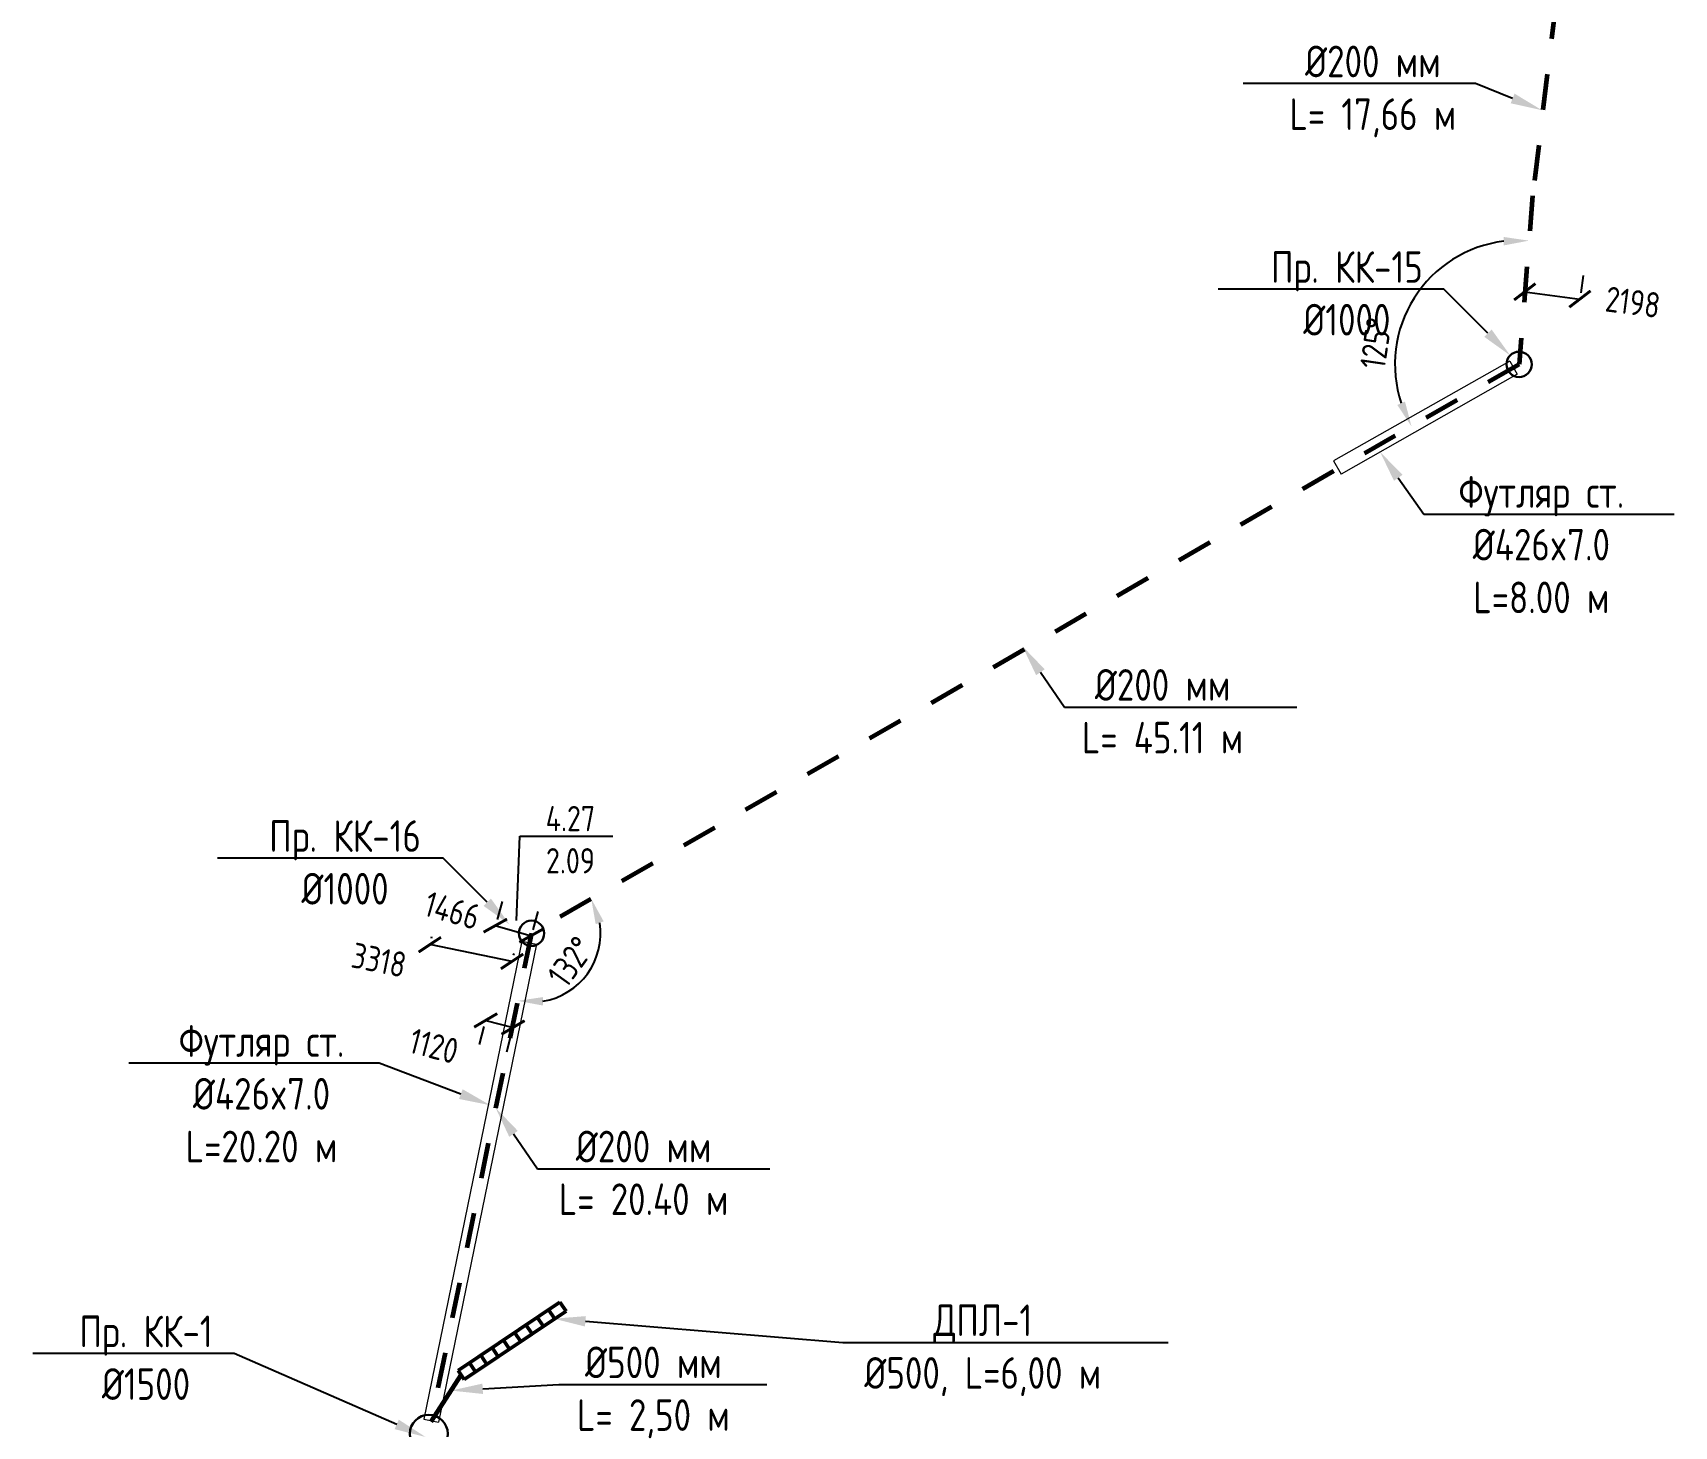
# Model space of a CAD drawing. Header units: millimetres. Extents: x 20530103 to 31271019, y 32092698 to 33532929.
# Drawn here: x 25902581 to 25967449, y 33348712 to 33403796 of the extents above; entities that cross this region are included whole.
import ezdxf
from ezdxf import colors
from ezdxf.entities.mleader import LeaderData, LeaderLine
from ezdxf.math import Vec2, Vec3

# ---------------------------------------------------------------- set-up
doc = ezdxf.new("R2010")
doc.units = ezdxf.units.MM
doc.linetypes.add('Штриховая', pattern=[2822.222233, 1411.111116, -1411.111116])
doc.layers.add('Выноски', color=7, linetype='Continuous')
for name, color, linetype, lineweight in [('Колодца К2', 30, 'Continuous', 30), ('Лотки К2', 30, 'Continuous', 30), ('Труба К2', 7, 'Continuous', 60)]:
    doc.layers.add(name, color=color, linetype=linetype, lineweight=lineweight)
doc.styles.add('GOST 2.304', font='GOST.TTF')
doc.styles.get("Standard").update_dxf_attribs({"font": 'arial.ttf'})
doc.dimstyles.new('ISO-25', dxfattribs={"dimtxt": 2.5, "dimasz": 2.5, "dimexe": 1.25, "dimexo": 0.625, "dimtad": 1, "dimtxsty": 'Standard', "dimcen": 2.5, "dimadec": 0, "dimazin": 0, "dimtfac": 1, "dimtmove": 0, "dimatfit": 3, "dimfxl": 1, "dimarcsym": 0})
doc.dimstyles.new('STANDARD$0', dxfattribs={"dimscale": 100, "dimtxt": 2.5, "dimasz": 1, "dimexe": 0.5, "dimexo": 2, "dimgap": 1, "dimtad": 1, "dimdec": 0, "dimzin": 0, "dimdsep": 46, "dimtxsty": 'Standard', "dimblk1": 'OBLIQUE', "dimblk2": 'OBLIQUE', "dimsah": 1, "dimcen": 2, "dimadec": 0, "dimazin": 0, "dimtfac": 1, "dimtdec": 4, "dimtofl": 0, "dimtmove": 2, "dimatfit": 3, "dimldrblk": 'OBLIQUE', "dimfxl": 1, "dimtolj": 1, "dimtzin": 0, "dimarcsym": 0})

# ---------------------------------------------------------------- blocks, each defined once
blk = doc.blocks.new('_ArchTick')
at = {"color": 0, "linetype": 'ByBlock', "const_width": 0.15}
blk.add_lwpolyline([(-0.5, -0.5), (0.5, 0.5)], dxfattribs=at)
blk = doc.blocks.new('*D15')
at = {"color": 0, "lineweight": -2, "transparency": 16777216}
for p, q in [((25961667, 33394491), (25961577, 33393806)), ((25963847, 33394205), (25963757, 33393520)), ((25961545, 33393558), (25963724, 33393272))]:
    blk.add_line(p, q, dxfattribs=at)
at = {"color": 0, "lineweight": -2, "transparency": 16777216, "xscale": 750.0000000000001, "yscale": 750.0000000000001, "zscale": 750.0000000000001}
for p, rotation in [((25961545, 33393558), 172.5132676109116), ((25963724, 33393272), 352.5132676109116)]:
    blk.add_blockref('_ArchTick', p, dxfattribs=dict(at, rotation=rotation))
at = {"color": 0, "transparency": 16777216, "insert": (25965817, 33393146), "char_height": 1000, "attachment_point": 5, "rotation": 352.51327, "style": 'GOST 2.304'}
blk.add_mtext('\\A1;2198', dxfattribs=at)
blk = doc.blocks.new('_Oblique')
at = {"color": 0, "linetype": 'ByBlock', "lineweight": -2}
blk.add_line((-0.5, -0.5), (0.5, 0.5), dxfattribs=at)
blk = doc.blocks.new('*D17')
at = {"color": 0, "lineweight": -2, "transparency": 16777216}
for p, q in [((25918334, 33368064), (25918319, 33367994)), ((25921521, 33367087), (25918270, 33367749)), ((25921585, 33367402), (25921571, 33367332))]:
    blk.add_line(p, q, dxfattribs=at)
at = {"color": 0, "lineweight": -2, "transparency": 16777216, "xscale": 750.0000000000001, "yscale": 750.0000000000001, "zscale": 750.0000000000001}
for p, rotation in [((25918270, 33367749), 168.4884245579586), ((25921521, 33367087), 348.4884245579586)]:
    blk.add_blockref('_ArchTick', p, dxfattribs=dict(at, rotation=rotation))
at = {"color": 0, "transparency": 16777216, "insert": (25916260, 33367139), "char_height": 1000, "attachment_point": 5, "rotation": 348.48842, "style": 'GOST 2.304'}
blk.add_mtext('\\A1;3318', dxfattribs=at)
blk = doc.blocks.new('_None')
blk = doc.blocks.new('*D23')
at = {"color": 0, "lineweight": -2, "transparency": 16777216}
blk.add_arc((25963153, 33408124), 2741, 120.36111, 242.08506, dxfattribs=at)
at = {"color": 0, "transparency": 16777216}
for points in [[(25961711, 33410645), (25961824, 33410332), (25962708, 33410828)], [(25961920, 33405861), (25961820, 33405543), (25962824, 33405403)]]:
    blk.add_solid(points, dxfattribs=at)
at = {"color": 0, "transparency": 16777216, "insert": (25961590, 33406997), "char_height": 1000, "attachment_point": 5, "rotation": 305.78707, "style": 'GOST 2.304'}
blk.add_mtext('164°', dxfattribs=at)
blk = doc.blocks.new('*D24')
at = {"color": 0, "lineweight": -2, "transparency": 16777216}
blk.add_arc((25961319, 33390688), 4907, 97.12546, 198.25835, dxfattribs=at)
at = {"color": 0, "transparency": 16777216}
for points in [[(25960706, 33395725), (25960714, 33395391), (25961710, 33395580)], [(25956810, 33389219), (25956506, 33389083), (25957067, 33388238)]]:
    blk.add_solid(points, dxfattribs=at)
at = {"color": 0, "transparency": 16777216, "insert": (25955660, 33391523), "char_height": 1000, "attachment_point": 5, "rotation": 81.61473, "style": 'GOST 2.304'}
blk.add_mtext('125°', dxfattribs=at)
blk = doc.blocks.new('*D25')
at = {"color": 0, "lineweight": -2, "transparency": 16777216}
blk.add_arc((25922290, 33368197), 2726, 279.50463, 8.81421, dxfattribs=at)
at = {"color": 0, "transparency": 16777216}
for points in [[(25924826, 33368559), (25925141, 33368670), (25924651, 33369558)], [(25922737, 33365342), (25922743, 33365675), (25921740, 33365527)]]:
    blk.add_solid(points, dxfattribs=at)
at = {"color": 0, "transparency": 16777216, "insert": (25923841, 33367077), "char_height": 1000, "attachment_point": 5, "rotation": 54.15942, "style": 'GOST 2.304'}
blk.add_mtext('132°', dxfattribs=at)
blk = doc.blocks.new('*D291')
at = {"color": 0, "lineweight": -2, "transparency": 16777216}
for p, q in [((25921131, 33369457), (25920928, 33368741)), ((25920859, 33368501), (25922270, 33368100)), ((25922542, 33369057), (25922338, 33368341))]:
    blk.add_line(p, q, dxfattribs=at)
at = {"color": 0, "lineweight": -2, "transparency": 16777216, "xscale": 750.0000000000001, "yscale": 750.0000000000001, "zscale": 750.0000000000001}
for p, rotation in [((25920859, 33368501), 164.16178206359), ((25922270, 33368100), 344.16178206359)]:
    blk.add_blockref('_ArchTick', p, dxfattribs=dict(at, rotation=rotation))
at = {"color": 0, "transparency": 16777216, "insert": (25919158, 33369099), "char_height": 1000, "attachment_point": 5, "rotation": 344.16178, "style": 'GOST 2.304'}
blk.add_mtext('\\A1;1466', dxfattribs=at)
blk = doc.blocks.new('*D292')
at = {"color": 0, "lineweight": -2, "transparency": 16777216}
for p, q in [((25920478, 33364756), (25921561, 33364474)), ((25920228, 33363795), (25920415, 33364514)), ((25921312, 33363514), (25921499, 33364232))]:
    blk.add_line(p, q, dxfattribs=at)
at = {"color": 0, "lineweight": -2, "transparency": 16777216, "xscale": 750.0000000000001, "yscale": 750.0000000000001, "zscale": 750.0000000000001}
for p, rotation in [((25920478, 33364756), 165.4377250491807), ((25921561, 33364474), 345.4377250491807)]:
    blk.add_blockref('_ArchTick', p, dxfattribs=dict(at, rotation=rotation))
at = {"color": 0, "transparency": 16777216, "insert": (25918431, 33363744), "char_height": 1000, "attachment_point": 5, "rotation": 345.43773, "style": 'GOST 2.304'}
blk.add_mtext('\\A1;1120', dxfattribs=at)

msp = doc.modelspace()

# ---------------------------------------------------------------- linework, layer by layer
at = {"color": 6, "lineweight": 20}
for p, q in [((25960948.6461, 33390820.7597), (25953991.3862, 33386871.5149)), ((25960948.6461, 33390820.7597), (25961242.7038, 33390302.7276)), ((25961242.7038, 33390302.7276), (25954285.4439, 33386353.4828)), ((25953991.3862, 33386871.5149), (25954285.4439, 33386353.4828)), ((25921903.1469, 33367887.5336), (25918028.3422, 33348987.8571)), ((25922489.1809, 33367767.3851), (25918614.3762, 33348867.7086)), ((25921903.1469, 33367887.5336), (25922489.1809, 33367767.3851)), ((25918028.3422, 33348987.8571), (25918614.3762, 33348867.7086))]:
    msp.add_line(p, q, dxfattribs=at)
at = {"layer": 'Колодца К2'}
for centre, radius in [((25961318.7502, 33390688.3709, 4000), 500), ((25922289.703, 33368196.8525, 4000), 500), ((25918230.7849, 33348410.8914), 750)]:
    msp.add_circle(centre, radius, dxfattribs=at)
at = {"layer": 'Лотки К2', "lineweight": 50}
for p, q in [((25919387.5594, 33350915.9049, 195140.3122), (25923412.5979, 33353618.4628, -41814.6957)), ((25923412.5979, 33353618.4628, -41814.6957), (25923654.1877, 33353258.6525, -263358.4264)), ((25919629.1492, 33350556.0945, -26403.4185), (25923654.1877, 33353258.6525, -263358.4264)), ((25922518.1449, 33353017.8944, 10841.9727), (25922759.7347, 33352658.0841, -210701.758)), ((25922965.3714, 33353318.1786, -15486.3615), (25923206.9612, 33352958.3683, -237030.0922)), ((25921623.6919, 33352417.326, 63498.6411), (25921865.2817, 33352057.5156, -158045.0896)), ((25922070.9184, 33352717.6102, 37170.3069), (25922312.5082, 33352357.7998, -184373.4238)), ((25920729.2389, 33351816.7575, 116155.3096), (25920970.8287, 33351456.9472, -105388.4212)), ((25921176.4654, 33352117.0418, 89826.9754), (25921418.0552, 33351757.2314, -131716.7554)), ((25919387.5594, 33350915.9049, 195140.3122), (25919629.1492, 33350556.0945, -26403.4185)), ((25919834.7859, 33351216.1891, 168811.978), (25920076.3757, 33350856.3788, -52731.7528)), ((25920282.0124, 33351516.4733, 142483.6438), (25920523.6022, 33351156.663, -79060.087))]:
    msp.add_line(p, q, dxfattribs=at)
at = {"layer": 'Труба К2', "linetype": 'Штриховая', "ltscale": 20}
msp.add_line((25918328.7843, 33348901.1935), (25919508.3543, 33350735.9997, 84368.4468), dxfattribs=at)
at = {"layer": 'Труба К2', "linetype": 'Штриховая', "elevation": 4000}
msp.add_lwpolyline([(25963109.5117, 33407762.276), (25961851.7573, 33397356.6787), (25961318.7502, 33390688.3709), (25922289.703, 33368196.8525), (25918317.0433, 33348903.3947)], dxfattribs=at)

# ---------------------------------------------------------------- dimensions: what is measured, and where the dimension line sits
for base, line1, line2, picture, middle in [((25960691.3526, 33409328.3909), ((25963109.5117, 33407762.276, 4000), (25961851.7573, 33397356.6787, 4000)), ((25962532.0394, 33411901.3141, -65895.9199), (25963051.1591, 33408744.4538, -65895.9199)), '*D23', (25960929.9286, 33406521.1145)), ((25958369.6002, 33394610.8586), ((25961851.7573, 33397356.6787, 4000), (25961318.7502, 33390688.3709, 4000)), ((25961318.7502, 33390688.3709, 4000), (25922289.703, 33368196.8525, 4000)), '*D24', (25956463.7283, 33391404.0229))]:
    dim = msp.add_angular_dim_2l(base=base, line1=line1, line2=line2, dimstyle='ISO-25', override={"dimscale": 500, "dimtxt": 2, "dimasz": 2, "dimtxsty": 'GOST 2.304'})
    dim.commit()
    dim.dimension.update_dxf_attribs({"geometry": picture, "text_midpoint": middle, "dimtype": 162})
for base, p1, p2, angle, picture, middle in [((25963724.3666, 33393271.9023), (25961537.1193, 33393499.9496), (25963716.6937, 33393213.5166), 352.513267611, '*D15', (25965817.3344, 33393145.5099)), ((25922270.2643, 33368100.3402), (25920857.8883, 33368494.993, 4269), (25922268.6819, 33368094.7621, 4000), 344.161782064, '*D291', (25919157.9101, 33369098.6581)), ((25918269.5682, 33367749.4636), (25921385.3177, 33366422.1025, 4000), (25918134.0903, 33367084.2563), 168.488424558, '*D17', (25916259.956, 33367138.885)), ((25921561.4037, 33364474.2448), (25920479.3816, 33364762.9646, 4358), (25921563.2616, 33364481.397), 345.437725049, '*D292', (25918430.943, 33363744.064))]:
    dim = msp.add_linear_dim(base=base, p1=p1, p2=p2, angle=angle, dimstyle='STANDARD$0', override={"dimscale": 500, "dimtxt": 2, "dimasz": 1.5, "dimtxsty": 'GOST 2.304', "dimblk1": 'ArchTick', "dimblk2": 'ArchTick'})
    dim.commit()
    dim.dimension.update_dxf_attribs({"geometry": picture, "text_midpoint": middle, "dimtype": 161})
dim = msp.add_angular_dim_2l(base=(25923743.3339, 33365891.0209), line1=((25922289.703, 33368196.8525, 4000), (25918317.0433, 33348903.3947, 4000)), line2=((25961318.7502, 33390688.3709, 4000), (25922289.703, 33368196.8525, 4000)), dimstyle='ISO-25', override={"dimscale": 500, "dimtxt": 2, "dimasz": 2, "dimtxsty": 'GOST 2.304'})
dim.commit()
dim.dimension.update_dxf_attribs({"geometry": '*D25', "text_midpoint": (25923840.7059, 33367076.5631)})

# ---------------------------------------------------------------- leaders
at = {"layer": 'Выноски', "color": 0, "lineweight": -2}
ml = msp.add_multileader_mtext('Standard', dxfattribs=at)
ml.set_content('{\\C0;%%C200 мм\\PL= 17,66 м}', color=5, style='GOST 2.304')
ml.set_leader_properties(lineweight=-3)
ml.build(insert=Vec2(0, 0))
ml.multileader.update_dxf_attribs({"text_left_attachment_type": 6, "text_right_attachment_type": 6, "dogleg_length": 1, "arrow_head_size": 1250, "scale": 500})
ctx = ml.context
ctx.base_point, ctx.scale, ctx.char_height, ctx.arrow_head_size, ctx.landing_gap_size, ctx.plane_origin = Vec3(25951586.3929, 33401788.4859), 500, 1250, 1250, 900, Vec3(25948632.9423, 33381958.1109)
ctx.left_attachment, ctx.right_attachment, ctx.text_align_type = 6, 6, 1
notes = []
notes.append((ctx, [(1, (1, 1, 0), (25959595.9619, 33401788.4859), (-1, 0), 99.8478, [(1, [(25962223.9683, 33400736.2775)], 0, [])])]))
ctx.mtext.insert, ctx.mtext.alignment, ctx.mtext.flow_direction = Vec3(25955541.2535, 33403288.4859), 2, 5
ml = msp.add_multileader_mtext('Standard', dxfattribs=at)
ml.set_content('{\\C0;Пр. КК-15\\P%%C1000}', color=5, style='GOST 2.304')
ml.set_leader_properties(lineweight=-3)
ml.build(insert=Vec2(0, 0))
ml.multileader.update_dxf_attribs({"text_left_attachment_type": 6, "text_right_attachment_type": 6, "dogleg_length": 1, "arrow_head_size": 1250, "scale": 500})
ctx = ml.context
ctx.base_point, ctx.scale, ctx.char_height, ctx.arrow_head_size, ctx.landing_gap_size, ctx.plane_origin = Vec3(25950778.2578, 33393662.8246, 4288), 500, 1250, 1250, 900, Vec3(25961613.0595, 33375732.1965, 4288)
ctx.left_attachment, ctx.right_attachment, ctx.text_align_type = 6, 6, 1
notes.append((ctx, [(1, (1, 1, 0), (25958347.7484, 33393662.8246, 4288), (-1, 0), 99.8478, [(1, [(25960970.8147, 33391039.4118, 4288)], 0, [])])]))
ctx.mtext.insert, ctx.mtext.alignment, ctx.mtext.flow_direction = Vec3(25954513.0792, 33395162.8246, 4288), 2, 5
ml = msp.add_multileader_mtext('Standard', dxfattribs=at)
ml.set_content('{\\C0;Футляр ст.\\P%%C426x7.0\\PL=8.00 м}', color=5, style='GOST 2.304')
ml.set_leader_properties(lineweight=-3)
ml.build(insert=Vec2(0, 0))
ml.multileader.update_dxf_attribs({"text_left_attachment_type": 6, "text_right_attachment_type": 6, "dogleg_length": 1, "arrow_head_size": 1250, "scale": 500})
ctx = ml.context
ctx.base_point, ctx.scale, ctx.char_height, ctx.arrow_head_size, ctx.landing_gap_size, ctx.plane_origin = Vec3(25957650.7545, 33384769.2239), 500, 1250, 1250, 900, Vec3(25955796.9987, 33365591.1193)
ctx.left_attachment, ctx.right_attachment, ctx.text_align_type = 6, 6, 1
notes.append((ctx, [(0, (1, 1, 0), (25957550.9068, 33384769.2239), (1, 0), 99.8478, [(1, [(25955825.8733, 33387227.8979)], 0, [])])]))
ctx.mtext.insert, ctx.mtext.alignment, ctx.mtext.flow_direction = Vec3(25962200.683, 33386269.2239), 2, 5
ml = msp.add_multileader_mtext('Standard', dxfattribs=at)
ml.set_content('{\\C0;%%C200 мм\\PL= 45.11 м}', color=5, style='GOST 2.304')
ml.set_leader_properties(lineweight=-3)
ml.build(insert=Vec2(0, 0))
ml.multileader.update_dxf_attribs({"text_left_attachment_type": 6, "text_right_attachment_type": 6, "dogleg_length": 1, "arrow_head_size": 1250, "scale": 500})
ctx = ml.context
ctx.base_point, ctx.scale, ctx.char_height, ctx.arrow_head_size, ctx.landing_gap_size, ctx.plane_origin = Vec3(25943451.7048, 33377141.432, 4000), 500, 1250, 1250, 900, Vec3(25940674.5005, 33357720.3431, 4000)
ctx.left_attachment, ctx.right_attachment, ctx.text_align_type = 6, 6, 1
notes.append((ctx, [(0, (1, 1, 0), (25943351.857, 33377141.432, 4000), (1, 0), 99.8478, [(1, [(25941691.1226, 33379546.8716, 4000)], 0, [])])]))
ctx.mtext.insert, ctx.mtext.alignment, ctx.mtext.flow_direction = Vec3(25947231.169, 33378641.432, 4000), 2, 5
ml = msp.add_multileader_mtext('Standard', dxfattribs=at)
ml.set_content('{\\C0;4.27\\P2.09}', color=5, style='GOST 2.304')
ml.set_leader_properties(lineweight=-3)
ml.set_arrow_properties(name='NONE')
ml.build(insert=Vec2(0, 0))
ml.multileader.update_dxf_attribs({"text_left_attachment_type": 6, "text_right_attachment_type": 6, "dogleg_length": 1, "arrow_head_size": 1250, "scale": 500})
ctx = ml.context
ctx.base_point, ctx.scale, ctx.char_height, ctx.arrow_head_size, ctx.landing_gap_size, ctx.plane_origin = Vec3(25921926.5235, 33372032.3548, 4000), 500, 1000, 1250, 900, Vec3(25917468.3793, 33352496.4573, 4000)
ctx.left_attachment, ctx.right_attachment, ctx.text_align_type = 6, 6, 1
notes.append((ctx, [(0, (1, 1, 0), (25921826.6757, 33372032.3548, 4000), (1, 0), 99.8478, [(1, [(25921696.1523, 33368696.8525, 4000)], 0, [])])]))
ctx.mtext.insert, ctx.mtext.alignment, ctx.mtext.flow_direction = Vec3(25923827.9531, 33373232.3548, 4000), 2, 5
ml = msp.add_multileader_mtext('Standard', dxfattribs=at)
ml.set_content('{\\C0;Пр. КК-16\\P%%C1000}', color=5, style='GOST 2.304')
ml.set_leader_properties(lineweight=-3)
ml.build(insert=Vec2(0, 0))
ml.multileader.update_dxf_attribs({"text_left_attachment_type": 6, "text_right_attachment_type": 6, "dogleg_length": 1, "arrow_head_size": 1250, "scale": 500})
ctx = ml.context
ctx.base_point, ctx.scale, ctx.char_height, ctx.arrow_head_size, ctx.landing_gap_size, ctx.plane_origin = Vec3(25911140.0742, 33371167.4923, 4288), 500, 1250, 1250, 900, Vec3(25922064.1616, 33353236.8643, 4288)
ctx.left_attachment, ctx.right_attachment, ctx.text_align_type = 6, 6, 1
notes.append((ctx, [(1, (1, 1, 0), (25918798.8505, 33371167.4923, 4288), (-1, 0), 99.8478, [(1, [(25921421.9168, 33368544.0796, 4288)], 0, [])])]))
ctx.mtext.insert, ctx.mtext.alignment, ctx.mtext.flow_direction = Vec3(25914919.5385, 33372667.4923, 4288), 2, 5
ml = msp.add_multileader_mtext('Standard', dxfattribs=at)
ml.set_content('{\\C0;Футляр ст.\\P%%C426x7.0\\PL=20.20 м}', color=5, style='GOST 2.304')
ml.set_leader_properties(lineweight=-3)
ml.build(insert=Vec2(0, 0))
ml.multileader.update_dxf_attribs({"text_left_attachment_type": 6, "text_right_attachment_type": 6, "dogleg_length": 1, "arrow_head_size": 1250, "scale": 500})
ctx = ml.context
ctx.base_point, ctx.scale, ctx.char_height, ctx.arrow_head_size, ctx.landing_gap_size, ctx.plane_origin = Vec3(25907069.6778, 33363061.0055), 500, 1250, 1250, 900, Vec3(25905215.922, 33343882.9008)
ctx.left_attachment, ctx.right_attachment, ctx.text_align_type = 6, 6, 1
notes.append((ctx, [(1, (1, 1, 0), (25916269.3826, 33363061.0055), (-1, 0), 99.8478, [(1, [(25920665.46, 33361398.2469)], 0, [])])]))
ctx.mtext.insert, ctx.mtext.alignment, ctx.mtext.flow_direction = Vec3(25911619.6063, 33364561.0055), 2, 5
ml = msp.add_multileader_mtext('Standard', dxfattribs=at)
ml.set_content('{\\C0;%%C200 мм\\PL= 20.40 м}', color=5, style='GOST 2.304')
ml.set_leader_properties(lineweight=-3)
ml.build(insert=Vec2(0, 0))
ml.multileader.update_dxf_attribs({"text_left_attachment_type": 6, "text_right_attachment_type": 6, "dogleg_length": 1, "arrow_head_size": 1250, "scale": 500})
ctx = ml.context
ctx.base_point, ctx.scale, ctx.char_height, ctx.arrow_head_size, ctx.landing_gap_size, ctx.plane_origin = Vec3(25922629.9111, 33358892.7218, 4000), 500, 1250, 1250, 900, Vec3(25919852.7069, 33339471.6329, 4000)
ctx.left_attachment, ctx.right_attachment, ctx.text_align_type = 6, 6, 1
notes.append((ctx, [(0, (1, 1, 0), (25922530.0633, 33358892.7218, 4000), (1, 0), 99.8478, [(1, [(25920869.329, 33361298.1614, 4000)], 0, [])])]))
ctx.mtext.insert, ctx.mtext.alignment, ctx.mtext.flow_direction = Vec3(25926718.796, 33360392.7218, 4000), 2, 5
ml = msp.add_multileader_mtext('Standard', dxfattribs=at)
ml.set_content('{\\C0;ДПЛ-1\\P%%C500, L=6,00 м}', color=5, style='GOST 2.304')
ml.set_leader_properties(lineweight=-3)
ml.build(insert=Vec2(0, 0))
ml.multileader.update_dxf_attribs({"text_left_attachment_type": 6, "text_right_attachment_type": 6, "dogleg_length": 1, "arrow_head_size": 1250, "scale": 500})
ctx = ml.context
ctx.base_point, ctx.scale, ctx.char_height, ctx.arrow_head_size, ctx.landing_gap_size, ctx.plane_origin = Vec3(25934694.5325, 33352025.2464, 142483.6438), 500, 1250, 1250, 900, Vec3(25908662.4518, 33336429.3297, 142483.6438)
ctx.left_attachment, ctx.right_attachment, ctx.text_align_type = 6, 6, 1
notes.append((ctx, [(0, (1, 1, 0), (25934594.6847, 33352025.2464, 142483.6438), (1, 0), 99.8478, [(1, [(25923172.9963, 33352961.0947, 142483.6438)], 0, [])])]))
ctx.mtext.insert, ctx.mtext.alignment, ctx.mtext.flow_direction = Vec3(25940123.6604, 33353525.2464, 142483.6438), 2, 5
ml = msp.add_multileader_mtext('Standard', dxfattribs=at)
ml.set_content('{\\C0;Пр. КК-1\\P%%C1500}', color=5, style='GOST 2.304')
ml.set_leader_properties(lineweight=-3)
ml.build(insert=Vec2(0, 0))
ml.multileader.update_dxf_attribs({"text_left_attachment_type": 6, "text_right_attachment_type": 6, "dogleg_length": 1, "arrow_head_size": 1250, "scale": 500})
ctx = ml.context
ctx.base_point, ctx.scale, ctx.char_height, ctx.arrow_head_size, ctx.landing_gap_size, ctx.plane_origin = Vec3(25903665.4309, 33351584.8775, 4288), 500, 1250, 1250, 900, Vec3(25918749.2491, 33332975.7462, 4288)
ctx.left_attachment, ctx.right_attachment, ctx.text_align_type = 6, 6, 1
notes.append((ctx, [(1, (1, 1, 0), (25910541.1543, 33351584.8775, 4288), (-1, 0), 99.8478, [(1, [(25918107.0044, 33348282.9615, 4288)], 0, [])])]))
ctx.mtext.insert, ctx.mtext.alignment, ctx.mtext.flow_direction = Vec3(25907053.3688, 33353084.8775, 4288), 2, 5
ml = msp.add_multileader_mtext('Standard', dxfattribs=at)
ml.set_content('{\\C0;%%C500 мм\\PL= 2,50 м}', color=5, style='GOST 2.304')
ml.set_leader_properties(lineweight=-3)
ml.build(insert=Vec2(0, 0))
ml.multileader.update_dxf_attribs({"text_left_attachment_type": 6, "text_right_attachment_type": 6, "dogleg_length": 1, "arrow_head_size": 1250, "scale": 500})
ctx = ml.context
ctx.base_point, ctx.scale, ctx.char_height, ctx.arrow_head_size, ctx.landing_gap_size, ctx.plane_origin = Vec3(25923465.3068, 33350360.6991), 500, 1250, 1250, 900, Vec3(25923520.8609, 33329442.5381)
ctx.left_attachment, ctx.right_attachment, ctx.text_align_type = 6, 6, 1
notes.append((ctx, [(0, (1, 1, 0), (25923365.4591, 33350360.6991), (1, 0), 99.8478, [(1, [(25919112.5065, 33350120.2635)], 0, [])])]))
ctx.mtext.insert, ctx.mtext.alignment, ctx.mtext.flow_direction = Vec3(25927107.4441, 33351860.6991), 2, 5
for ctx, leaders in notes:
    for number, flags, end, landing, length, lines in leaders:
        leader = LeaderData()
        leader.index, (leader.has_last_leader_line, leader.has_dogleg_vector, leader.attachment_direction) = number, flags
        leader.last_leader_point, leader.dogleg_vector, leader.dogleg_length = Vec3(end), Vec3(landing), length
        for number, points, colour, breaks in lines:
            line = LeaderLine()
            line.index, line.vertices, line.color, line.breaks = number, Vec3.list(points), colors.encode_raw_color(colour), breaks
            leader.lines.append(line)
        ctx.leaders.append(leader)

doc.saveas('drawing.dxf')
